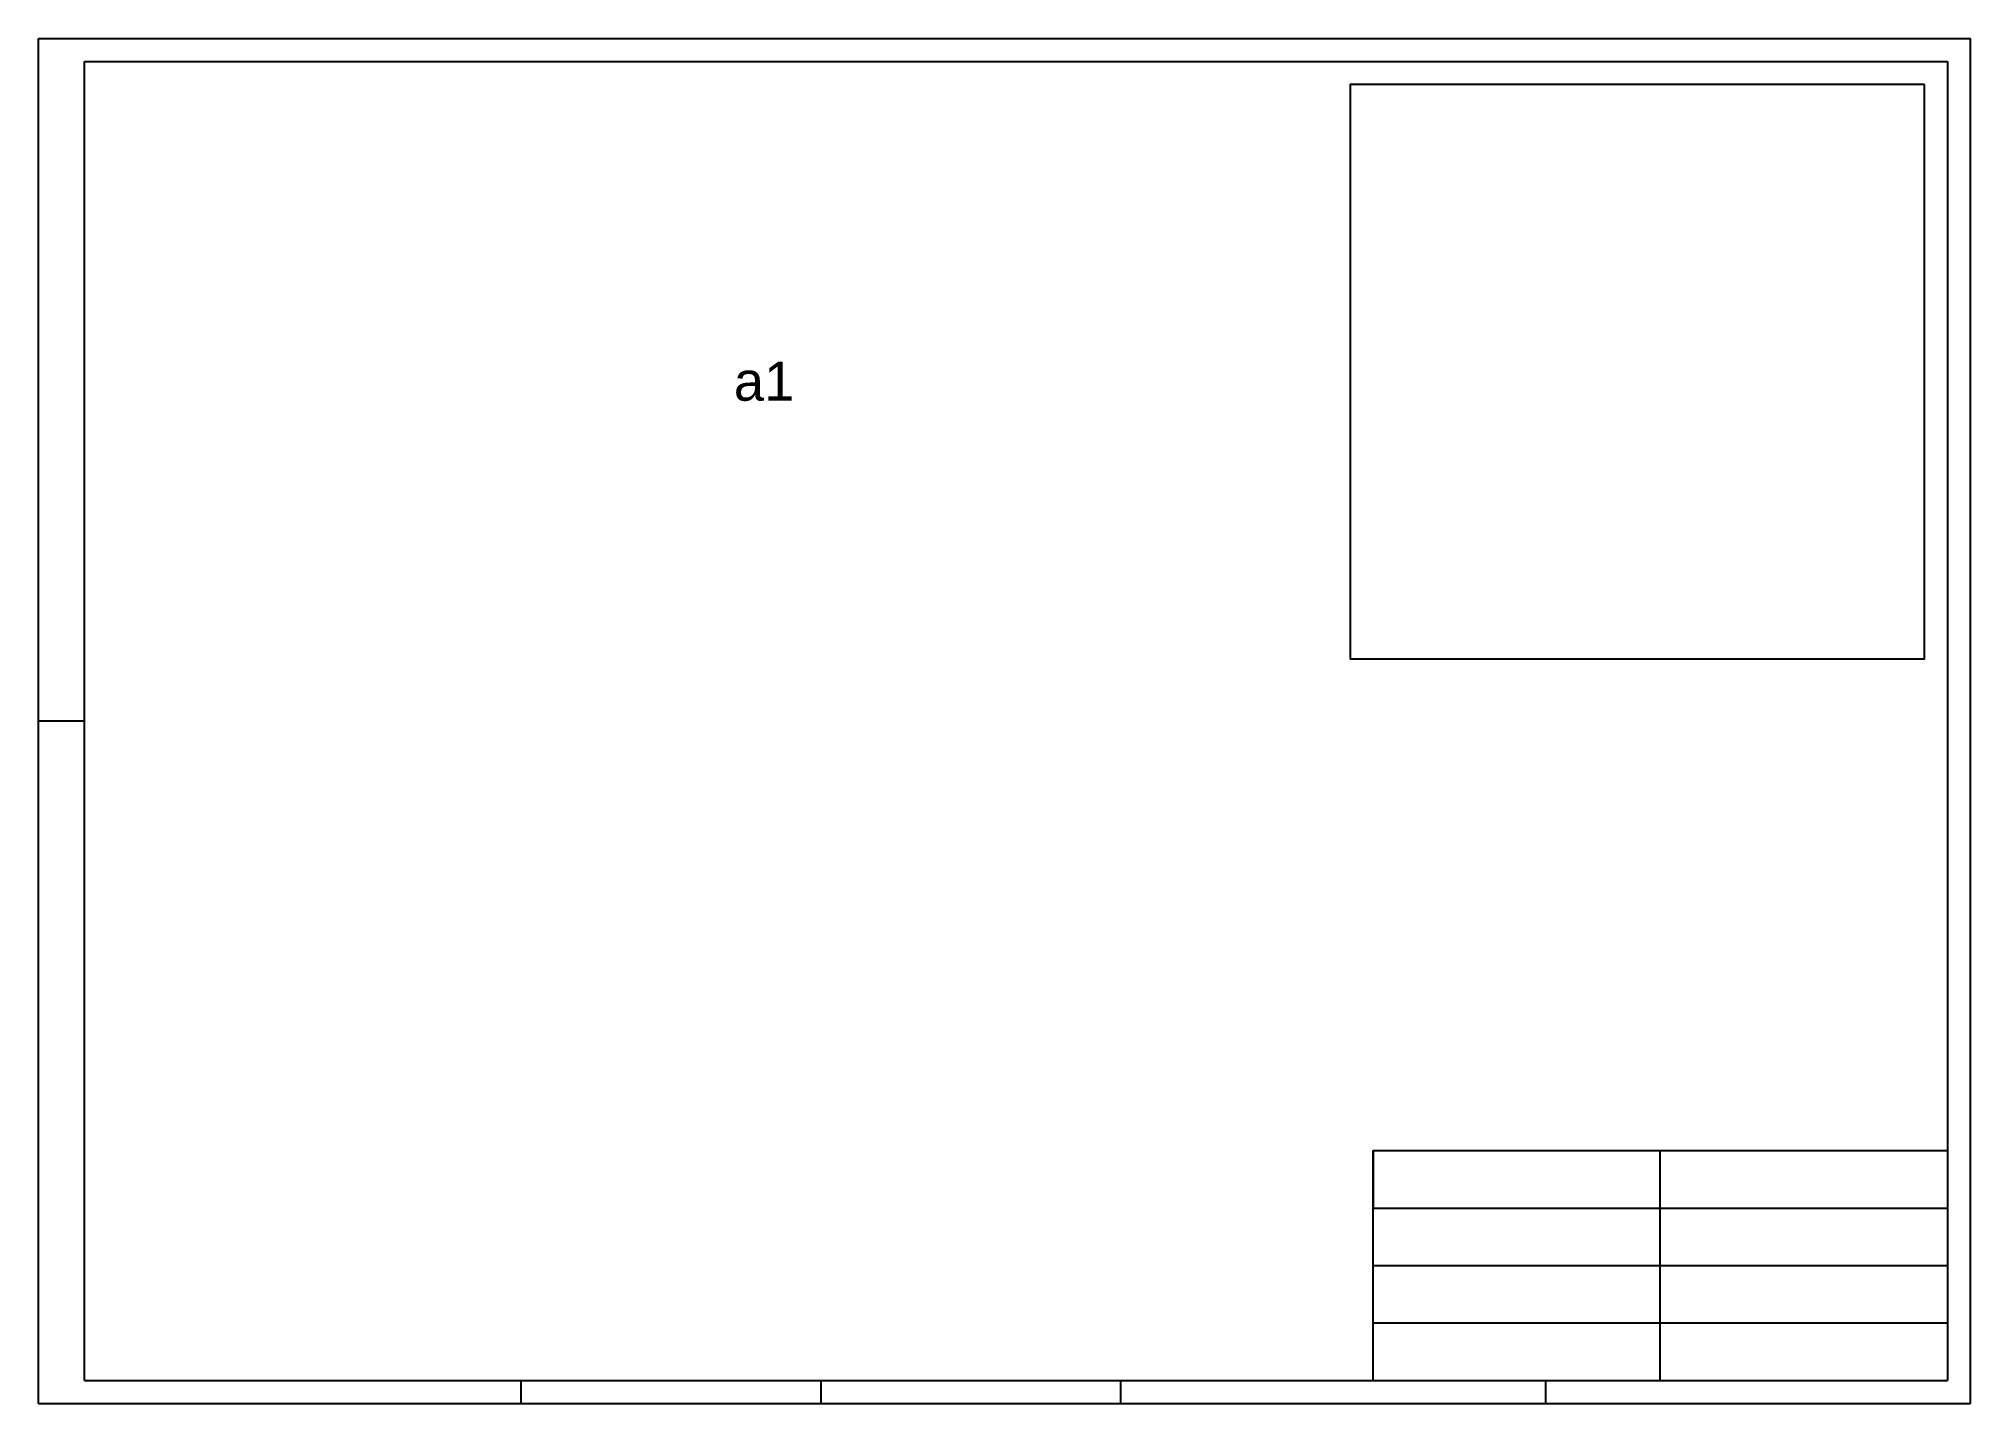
# Paper-space layout 'Layout A1 Interno' of a CAD drawing. Header units: millimetres. Extents: x 0 to 841, y 0 to 594.
import ezdxf

# ---------------------------------------------------------------- set-up
doc = ezdxf.new("R2010")
doc.units = ezdxf.units.MM
doc.styles.get("Standard").update_dxf_attribs({"font": 'arial.ttf'})

psp = doc.layouts.new('Layout A1 Interno')

# ---------------------------------------------------------------- linework, layer by layer
for p, q in [((0, 0), (0, 594)), ((0, 594), (841, 594)), ((841, 0), (841, 594)), ((20, 584), (831, 584)), ((20, 10), (20, 584)), ((831, 584), (831, 10)), ((20, 297), (0, 297)), ((581, 10), (581, 110)), ((581, 110), (831, 110)), ((581, 110), (581, 85)), ((706, 10), (706, 110)), ((581, 85), (831, 85)), ((581, 60), (831, 60)), ((581, 35), (831, 35)), ((20, 10), (831, 10)), ((210, 10), (210, 0)), ((340.5, 10), (340.5, 0)), ((471, 10), (471, 0)), ((656, 10), (656, 0)), ((0, 0), (841, 0))]:
    psp.add_line(p, q)
psp.add_lwpolyline([(821, 574), (571, 574), (571, 324), (821, 324)], close=True)

# ---------------------------------------------------------------- texts
at = {"insert": (302.65, 453.4), "char_height": 16.983, "attachment_point": 1}
psp.add_mtext_dynamic_manual_height_columns('a1', width=420.1431, gutter_width=84.91, heights=[0], dxfattribs=at)

doc.saveas('drawing.dxf')
